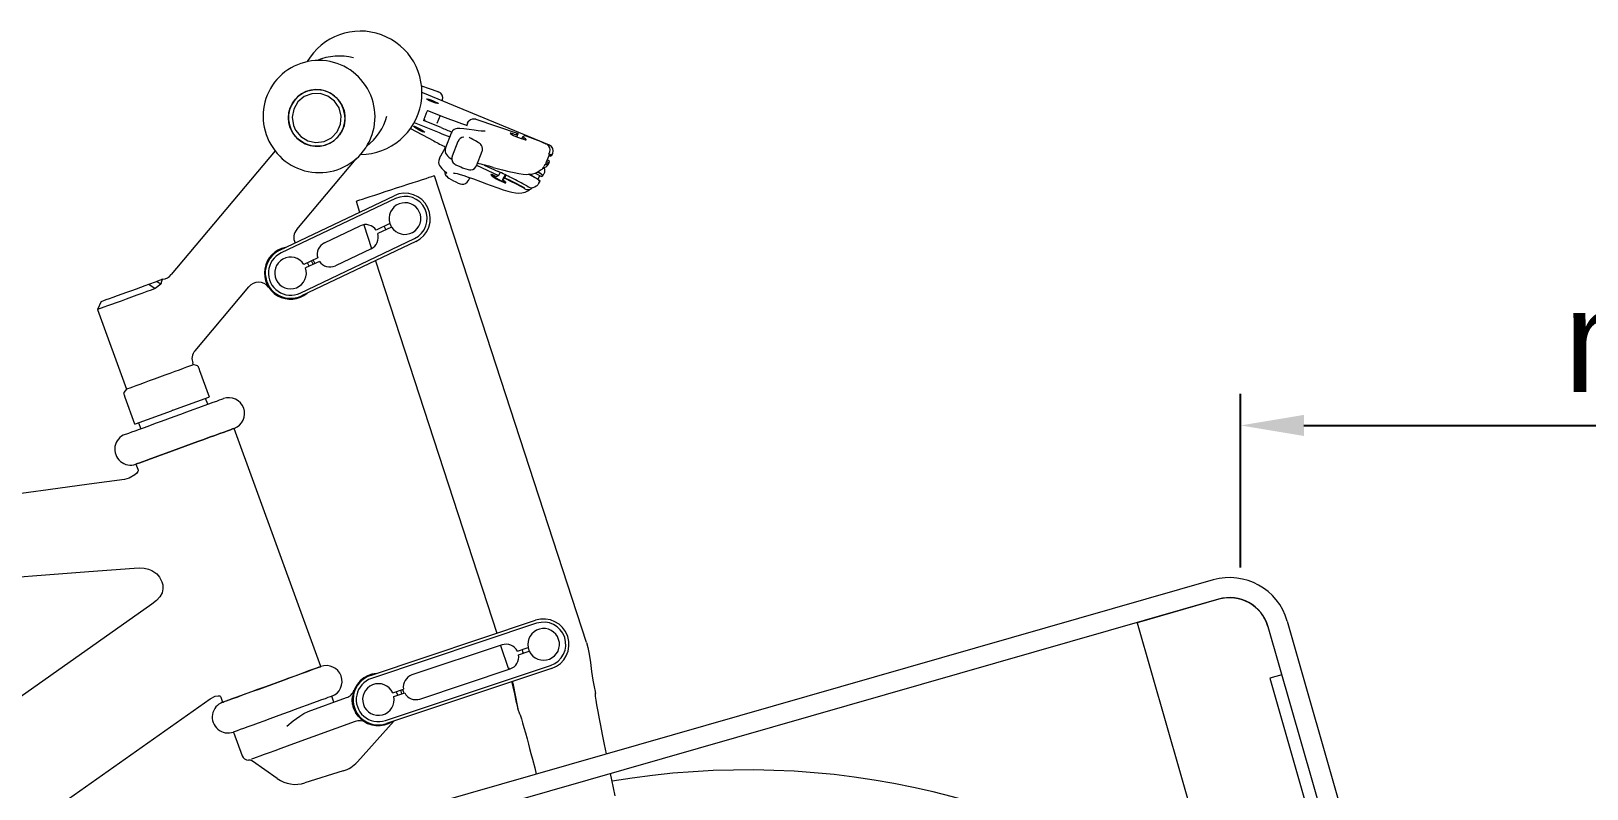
# Model space of a CAD drawing. Header units: inches. Extents: x -32 to 121, y -2 to 108.
# Drawn here: x 10.48 to 35.03, y 91.87 to 103.83 of the extents above; entities that cross this region are included whole.
import ezdxf

# ---------------------------------------------------------------- set-up
doc = ezdxf.new("R2010")
doc.units = ezdxf.units.IN
doc.layers.add('ZANO_R', color=7, linetype='Continuous', lineweight=0)
doc.layers.add('ZANO_W', color=1, linetype='Continuous', lineweight=0)
doc.styles.get("Standard").update_dxf_attribs({"font": 'arial.ttf'})
doc.dimstyles.new('amerykanie', dxfattribs={"dimtxt": 50, "dimasz": 50, "dimexe": 0.5, "dimexo": 0.5, "dimgap": 1, "dimtad": 1, "dimdec": 0, "dimzin": 0, "dimlunit": 5, "dimtxsty": 'Standard', "dimcen": 0.09, "dimclrd": 1, "dimclre": 1, "dimclrt": 1, "dimazin": 0, "dimtfac": 1, "dimtdec": 0, "dimtmove": 0, "dimatfit": 3, "dimfxl": 1, "dimtzin": 0, "dimarcsym": 1})

# ---------------------------------------------------------------- blocks, each defined once
blk = doc.blocks.new('*D394')
at = {"layer": 'ZANO_W', "color": 1, "lineweight": -2}
for p, q in [((29.566, 95.364), (29.566, 98.105)), ((48.467, 95.364), (48.467, 98.105)), ((30.566, 97.605), (47.467, 97.605))]:
    blk.add_line(p, q, dxfattribs=at)
at = {"layer": 'ZANO_W', "color": 1}
for points in [[(30.566, 97.771), (30.566, 97.438), (29.566, 97.605)], [(47.467, 97.438), (47.467, 97.771), (48.467, 97.605)]]:
    blk.add_solid(points, dxfattribs=at)
at = {"layer": 'ZANO_W', "color": 1, "insert": (39.017, 98.934), "char_height": 1.625, "attachment_point": 5}
blk.add_mtext('min. 500', dxfattribs=at)

msp = doc.modelspace()

# ---------------------------------------------------------------- linework, layer by layer
at = {"layer": 'ZANO_R', "color": 253}
for p, q in [((16.63827, 102.96564), (16.76018, 102.92226)), ((18.65777, 102.02797), (16.65955, 102.85314)), ((16.9656, 102.72676), (16.97076, 102.74125)), ((16.52369, 102.38244), (16.91757, 102.22467)), ((16.66998, 102.41515), (16.69957, 102.43223)), ((16.94803, 102.30378), (16.66998, 102.41515)), ((16.71502, 102.5299), (16.68737, 102.46069)), ((16.73449, 102.57663), (17.01254, 102.46526)), ((16.93212, 102.49747), (16.88025, 102.36761)), ((17.4959, 102.43526), (18.16545, 102.2111)), ((16.46709, 102.29242), (16.83272, 102.09453)), ((17.10813, 102.21825), (17.01598, 101.98756)), ((17.1106, 102.21727), (17.11093, 102.21858)), ((17.36807, 102.37345), (17.35517, 102.34115)), ((18.16545, 102.2111), (18.14023, 102.19536)), ((18.14391, 102.15717), (18.16545, 102.2111)), ((18.23194, 102.15702), (18.22047, 102.12829)), ((18.23244, 102.15758), (18.26415, 102.17737)), ((14.32809, 101.93872), (12.68824, 99.98443)), ((16.985, 101.93678), (16.91988, 101.81663)), ((17.01848, 101.99869), (16.985, 101.93678)), ((17.01894, 101.98782), (17.01859, 101.98652)), ((17.21549, 102.08512), (17.12334, 101.85442)), ((17.50566, 101.70155), (17.59781, 101.93224)), ((18.5988, 102.04962), (18.60417, 102.04742)), ((18.65067, 101.88759), (18.66357, 101.91989)), ((18.69863, 101.86388), (18.71245, 101.89848)), ((14.67258, 100.69681), (15.60822, 101.81186)), ((16.92204, 101.81547), (16.92244, 101.81695)), ((17.11992, 101.85457), (17.1217, 101.84568)), ((17.50904, 101.71), (17.85551, 101.54989)), ((17.63038, 101.71433), (17.84749, 101.61399)), ((18.58431, 101.72149), (18.57141, 101.6892)), ((18.57943, 101.67269), (18.57635, 101.67099)), ((18.57943, 101.67269), (18.60509, 101.68751)), ((18.58445, 101.72158), (18.58431, 101.72149)), ((18.65928, 101.88303), (18.59914, 101.73248)), ((18.60092, 101.73693), (18.62867, 101.72554)), ((18.61474, 101.77153), (18.6425, 101.76014)), ((18.62159, 101.72145), (18.62867, 101.72554)), ((18.62867, 101.72554), (18.6425, 101.76014)), ((18.6425, 101.76014), (18.66107, 101.77086)), ((18.64794, 101.737), (18.66177, 101.7716)), ((18.65067, 101.88759), (18.65081, 101.88768)), ((18.6516, 101.86381), (18.67936, 101.85242)), ((18.67936, 101.85242), (18.69318, 101.88702)), ((18.69793, 101.86314), (18.67936, 101.85242)), ((18.6861, 101.88293), (18.69318, 101.88702)), ((18.69863, 101.86388), (18.69793, 101.86314)), ((19.24147, 94.17892), (16.8424, 101.5458)), ((17.37835, 101.46405), (17.39101, 101.48741)), ((17.3932, 101.49123), (17.40567, 101.51429)), ((17.85551, 101.54989), (17.83023, 101.53402)), ((17.88161, 101.59804), (17.85551, 101.54989)), ((17.85935, 101.55655), (17.85902, 101.55635)), ((17.85917, 101.55663), (17.85935, 101.55655)), ((17.88175, 101.59797), (17.85935, 101.55655)), ((17.95822, 101.56122), (17.91709, 101.48532)), ((17.91755, 101.48579), (17.94934, 101.50575)), ((17.94934, 101.50575), (17.97501, 101.55311)), ((18.43315, 101.5095), (18.32813, 101.56792)), ((18.4353, 101.51338), (18.33649, 101.56814)), ((18.43441, 101.58762), (18.53543, 101.53173)), ((18.48045, 101.59677), (18.46878, 101.60326)), ((18.48256, 101.60076), (18.47342, 101.60583)), ((18.47814, 101.48782), (18.50966, 101.54599)), ((18.47815, 101.48781), (18.50962, 101.54601)), ((18.48962, 101.4231), (18.49024, 101.42424)), ((18.49017, 101.42411), (18.49215, 101.42761)), ((18.49215, 101.42761), (18.50988, 101.46038)), ((18.49864, 101.62127), (18.53009, 101.6409)), ((18.53543, 101.53173), (18.55401, 101.54245)), ((18.55465, 101.54309), (18.57239, 101.57581)), ((18.57239, 101.57581), (18.57423, 101.57939)), ((18.57423, 101.57939), (18.57485, 101.58053)), ((14.40207, 100.37127), (16.20748, 101.23039)), ((16.22896, 101.18526), (14.42355, 100.32613)), ((18.26673, 101.34117), (18.27181, 101.33836)), ((18.29985, 101.38343), (18.32712, 101.36834)), ((18.37467, 101.34248), (18.37484, 101.34258)), ((18.42605, 101.36934), (18.45171, 101.38415)), ((15.60666, 101.14338), (15.66274, 100.97117)), ((15.10859, 100.48605), (15.67279, 100.75453)), ((15.72776, 100.77152), (15.85001, 100.39611)), ((16.14238, 100.78978), (15.92431, 100.68601)), ((16.16815, 100.73561), (15.95008, 100.63184)), ((16.05164, 100.7466), (16.07741, 100.69243)), ((14.72424, 99.69424), (16.52966, 100.55336)), ((16.55113, 100.50823), (14.74572, 99.6491)), ((15.00312, 100.24765), (14.78505, 100.14388)), ((15.02889, 100.19349), (14.81083, 100.08972)), ((14.86746, 100.11703), (14.8418, 100.17089)), ((14.93322, 100.14097), (14.90523, 100.20107)), ((14.93239, 100.21399), (14.95816, 100.15983)), ((15.84461, 100.39344), (15.28042, 100.12497)), ((15.91247, 100.20432), (17.82706, 94.32515)), ((12.33544, 99.83377), (12.45803, 99.87839)), ((12.33544, 99.83377), (12.43779, 99.76463)), ((12.52531, 99.83195), (12.43779, 99.76463)), ((12.52531, 99.83195), (12.45803, 99.87839)), ((13.06556, 98.78164), (13.91483, 99.79375)), ((11.58574, 99.5609), (11.52599, 99.43277)), ((11.52599, 99.43277), (11.98212, 98.17955)), ((13.03896, 98.56421), (13.03103, 98.586)), ((13.10284, 98.54724), (13.03896, 98.56421)), ((13.13843, 98.47359), (13.29118, 98.05391)), ((11.98212, 98.17955), (11.94329, 98.12435)), ((11.94548, 98.12283), (11.94549, 98.12281)), ((12.11692, 97.62651), (11.96417, 98.04619)), ((12.71345, 97.84363), (13.28179, 98.05049)), ((13.26666, 97.9386), (13.23247, 98.03254)), ((13.28179, 98.05049), (13.29118, 98.05391)), ((12.12631, 97.62993), (12.69466, 97.83679)), ((12.11692, 97.62651), (12.12631, 97.62993)), ((12.17563, 97.64789), (12.20982, 97.55394)), ((15.05189, 93.801), (13.68422, 97.55865)), ((12.13419, 96.99448), (12.16348, 96.914)), ((12.38488, 94.78419), (1.82122, 87.33534)), ((15.83293, 93.65958), (18.44069, 94.52995)), ((18.45651, 94.48254), (15.84875, 93.61216)), ((17.91132, 94.14249), (16.4889, 93.66773)), ((17.88898, 94.13503), (18.00635, 93.77461)), ((18.15263, 94.04386), (18.32244, 94.10054)), ((18.17162, 93.98696), (18.34143, 94.04364)), ((16.0703, 92.94837), (18.67806, 93.81875)), ((18.69389, 93.77133), (16.08613, 92.90095)), ((16.6155, 93.28842), (18.03792, 93.76318)), ((18.00574, 93.77649), (18.0125, 93.75469)), ((18.01764, 93.78037), (18.02442, 93.75867)), ((13.4721, 93.3186), (13.50186, 93.23684)), ((14.85187, 93.08989), (15.4554, 93.30955)), ((15.25704, 93.23735), (15.22285, 93.33129)), ((15.54503, 93.27717), (15.54979, 93.32683)), ((15.57959, 93.32344), (15.54979, 93.32683)), ((16.18539, 93.38727), (16.35519, 93.44394)), ((16.20438, 93.33037), (16.37418, 93.38705)), ((19.38117, 93.40511), (19.38394, 93.37746)), ((6.93764, 88.80245), (13.30506, 93.29237)), ((15.55, 93.20378), (15.54503, 93.27717)), ((15.64002, 93.0162), (15.59664, 93.07562)), ((18.19382, 93.04703), (18.16394, 93.12323)), ((15.59216, 92.93378), (14.61879, 92.57951)), ((16.21014, 92.94235), (15.62757, 92.29566)), ((15.67558, 92.98122), (15.64002, 93.0162)), ((15.67558, 92.98122), (15.68575, 92.99194)), ((13.67282, 92.76713), (13.80959, 92.39136)), ((14.36437, 92.03213), (13.97159, 92.30784)), ((15.4053, 92.15312), (14.80066, 91.96415))]:
    msp.add_line(p, q, dxfattribs=at)
at = {"layer": 'ZANO_R'}
for p, q in [((29.13237, 95.16669), (-1.41451, 86.40751)), ((29.21916, 94.86402), (-1.32772, 86.10484)), ((29.21996, 94.86124), (27.93362, 94.49239)), ((27.93362, 94.49239), (32.76125, 77.65642)), ((29.99808, 94.43226), (37.84929, 67.05182)), ((30.30075, 94.51905), (38.17685, 67.05182)), ((30.21621, 93.67153), (30.02705, 93.61729)), ((30.02705, 93.61729), (32.19677, 86.05056))]:
    msp.add_line(p, q, dxfattribs=at)
at = {"layer": 'ZANO_R', "color": 253, "flags": 128}
for points in [[(15.34747, 102.71872), (15.3886, 102.64934), (15.41679, 102.5738), (15.43115, 102.49453), (15.43122, 102.41408), (15.41699, 102.33503), (15.38892, 102.25992), (15.34791, 102.19117), (15.29529, 102.13099), (15.23273, 102.08131), (15.16226, 102.04372), (15.08614, 102.01944), (15.00681, 102.00925), (14.92682, 102.01347), (14.84875, 102.03197), (14.7751, 102.06416), (14.70825, 102.109), (14.65033, 102.16504), (14.60322, 102.23049), (14.56842, 102.30324), (14.54706, 102.38096), (14.53981, 102.46114), (14.54692, 102.54122), (14.56816, 102.61861), (14.60283, 102.69083), (14.64984, 102.75555), (14.70766, 102.81071), (14.77445, 102.85452), (14.84804, 102.88557), (14.92608, 102.90288), (15.00606, 102.90587), (15.08541, 102.89446), (15.16157, 102.86902), (15.23211, 102.83035), (15.29475, 102.77971), (15.34747, 102.71872)], [(15.3722, 102.68046), (15.32584, 102.74644), (15.26857, 102.80315), (15.20222, 102.84876), (15.12894, 102.88179), (15.05108, 102.90119), (14.97114, 102.90634), (14.89169, 102.89708), (14.81529, 102.87368), (14.74438, 102.83693), (14.68126, 102.78798), (14.62794, 102.72842), (14.58614, 102.66015), (14.5572, 102.58538), (14.54206, 102.50651), (14.54121, 102.42607), (14.55466, 102.34665), (14.58199, 102.27079), (14.62231, 102.20095), (14.67434, 102.13935), (14.7364, 102.08799), (14.80649, 102.04851), (14.88236, 102.02219), (14.96158, 102.00986), (15.0416, 102.01193), (15.11984, 102.02832), (15.1938, 102.05852), (15.26108, 102.10155), (15.31954, 102.15602), (15.36729, 102.22019), (15.4028, 102.292), (15.42493, 102.36913), (15.43296, 102.44911), (15.42664, 102.52937), (15.40617, 102.60732), (15.3722, 102.68046)], [(16.76018, 102.92226), (16.8082, 102.90518), (16.85006, 102.89029), (16.88251, 102.87875), (16.90305, 102.87144), (16.91008, 102.86894)], [(14.65204, 102.26467), (14.73508, 102.16396), (14.84648, 102.09636), (14.97357, 102.06913), (15.10325, 102.08587), (15.21813, 102.14419), (15.30813, 102.23871), (15.36087, 102.35657), (15.37212, 102.48705), (15.33942, 102.61424), (15.26768, 102.72259), (15.16305, 102.80225), (15.03989, 102.84239), (14.90908, 102.83955), (14.78811, 102.79342), (14.68925, 102.70959), (14.6241, 102.59743), (14.59946, 102.46958), (14.61865, 102.33934), (14.65204, 102.26467)], [(16.65952, 102.85308), (16.65857, 102.85353), (16.65663, 102.85391), (16.65646, 102.85375)], [(16.90273, 102.68343), (16.89113, 102.68365), (16.86732, 102.68957), (16.83491, 102.7003), (16.79883, 102.71421), (16.76458, 102.72917), (16.73738, 102.74292), (16.72136, 102.75334), (16.71896, 102.75887), (16.73055, 102.75865), (16.75437, 102.75273), (16.78678, 102.74199), (16.82286, 102.72809), (16.85711, 102.71312), (16.88431, 102.69939), (16.90033, 102.68896), (16.90273, 102.68343)], [(17.36807, 102.37345), (17.38391, 102.40034), (17.3893, 102.40649)], [(16.6904, 102.23046), (16.67918, 102.23146), (16.65642, 102.23965), (16.62559, 102.25376), (16.59138, 102.27165), (16.55901, 102.2906), (16.53339, 102.30772), (16.51842, 102.32041), (16.5164, 102.32672), (16.52762, 102.32571), (16.55038, 102.31753), (16.58121, 102.30342), (16.61541, 102.28553), (16.64779, 102.26658), (16.67341, 102.24946), (16.68838, 102.23678), (16.6904, 102.23046)], [(17.6431, 102.24794), (17.64281, 102.24793), (17.63357, 102.24723), (17.61357, 102.24729), (17.58085, 102.24942), (17.53385, 102.25463), (17.47083, 102.26368), (17.39074, 102.27616), (17.30918, 102.28718), (17.243, 102.29144), (17.20524, 102.289), (17.18265, 102.28402), (17.15621, 102.27235), (17.13161, 102.25255), (17.11253, 102.22422), (17.11102, 102.21855)], [(17.59609, 101.93245), (17.60157, 101.94498), (17.60429, 101.97686), (17.59887, 102.00288), (17.58887, 102.02361), (17.57674, 102.0394), (17.56432, 102.05098), (17.55209, 102.0599), (17.53362, 102.07106), (17.49118, 102.09357), (17.45173, 102.11481), (17.42297, 102.1314), (17.4043, 102.14363), (17.39422, 102.15133), (17.39342, 102.152)], [(18.10349, 102.20282), (18.07113, 102.21219), (18.04923, 102.21628), (18.0402, 102.21464), (18.04503, 102.20745), (18.06318, 102.19551), (18.09267, 102.18011), (18.13026, 102.16296), (18.17183, 102.14593), (18.2128, 102.13089), (18.2487, 102.11949), (18.27557, 102.11298), (18.29047, 102.11209), (18.29177, 102.1169), (18.27931, 102.12688), (18.25448, 102.14095)], [(18.23244, 102.15758), (18.23187, 102.15671), (18.2323, 102.15546), (18.23371, 102.15382), (18.23609, 102.15184), (18.23941, 102.14953), (18.24362, 102.14691), (18.24866, 102.14404), (18.25448, 102.14095)], [(17.01886, 101.98784), (17.01077, 101.95748), (17.01255, 101.92612), (17.02097, 101.9004), (17.0332, 101.87931), (17.04886, 101.86048), (17.07158, 101.83976), (17.11005, 101.81142), (17.11745, 101.80612)], [(16.92264, 101.81687), (16.91094, 101.78691), (16.9091, 101.75524), (16.91455, 101.72825), (16.92456, 101.70509), (16.93878, 101.68319), (16.96109, 101.65751), (16.9983, 101.62238), (17.02271, 101.59963), (17.03601, 101.58639), (17.04166, 101.58013), (17.04158, 101.58029)], [(17.12437, 101.85472), (17.11688, 101.82939), (17.11761, 101.79965), (17.12936, 101.76685), (17.14081, 101.7505), (17.15397, 101.73745), (17.16691, 101.72783), (17.18408, 101.7176), (17.21734, 101.70105), (17.25789, 101.6832), (17.2865, 101.67176)], [(17.2865, 101.67176), (17.30007, 101.66633), (17.33894, 101.6525), (17.3738, 101.6423), (17.39506, 101.63834), (17.41878, 101.63785), (17.44803, 101.64462), (17.47403, 101.65952), (17.49589, 101.68339), (17.50393, 101.70176)], [(17.7692, 101.67703), (17.77124, 101.67649), (17.91841, 101.63807), (18.01972, 101.61295), (18.10468, 101.59371), (18.17543, 101.58004), (18.24187, 101.57074), (18.29638, 101.56706), (18.34842, 101.56846), (18.39887, 101.57649), (18.43519, 101.58786), (18.46588, 101.60166), (18.4916, 101.61585), (18.49863, 101.62034)], [(18.5546, 101.66326), (18.5629, 101.66504), (18.57943, 101.67269)], [(15.60666, 101.14338), (15.61325, 101.14552), (15.63286, 101.15191), (15.66508, 101.1624), (15.70923, 101.17678), (15.76436, 101.19473), (15.8293, 101.21588), (15.90266, 101.23977), (15.98288, 101.26589), (16.06825, 101.2937), (16.15695, 101.32258), (16.2471, 101.35194), (16.33676, 101.38114), (16.42403, 101.40956), (16.50704, 101.43659), (16.58404, 101.46167), (16.65338, 101.48425), (16.71357, 101.50385), (16.76334, 101.52006), (16.80163, 101.53253), (16.82762, 101.54099), (16.84075, 101.54527), (16.8424, 101.5458)], [(17.005, 101.61614), (17.00603, 101.59259), (17.01487, 101.56655), (17.02536, 101.5496), (17.03728, 101.5361), (17.05053, 101.52451), (17.0722, 101.50893), (17.10568, 101.48795), (17.14518, 101.46539), (17.16918, 101.45278)], [(17.14241, 101.58849), (17.14291, 101.58846), (17.15248, 101.58782), (17.17266, 101.58488), (17.20484, 101.57812), (17.25172, 101.56557), (17.30657, 101.54856), (17.37602, 101.52498), (17.46221, 101.49391), (17.5711, 101.45323), (17.66669, 101.41722)], [(17.16918, 101.45278), (17.1809, 101.44662), (17.21693, 101.42963), (17.25151, 101.41648), (17.27369, 101.41162), (17.30587, 101.41224), (17.3357, 101.42231), (17.36112, 101.4411), (17.37715, 101.46404)], [(17.66669, 101.41722), (17.721, 101.39677), (17.8443, 101.35178), (17.93011, 101.32258), (18.00231, 101.3006), (18.06391, 101.28524), (18.12059, 101.27544), (18.1735, 101.27167), (18.22578, 101.27518), (18.27456, 101.2874), (18.30557, 101.30055), (18.33135, 101.31433), (18.34237, 101.32132)], [(17.79504, 101.54476), (17.76419, 101.55734), (17.74319, 101.56336), (17.73435, 101.56213), (17.73864, 101.5538), (17.75558, 101.53928), (17.78333, 101.52017), (17.81883, 101.49856), (17.85819, 101.47682), (17.89708, 101.45734), (17.93125, 101.44225), (17.95694, 101.43322), (17.97133, 101.43124), (17.97284, 101.43651), (17.96131, 101.44847), (17.938, 101.46579)], [(17.91755, 101.48579), (17.91695, 101.48486), (17.91729, 101.48343), (17.91857, 101.48152), (17.92077, 101.47915), (17.92386, 101.47635), (17.9278, 101.47316), (17.93254, 101.46963), (17.938, 101.46579)], [(18.37571, 101.34827), (18.38249, 101.35163), (18.38798, 101.35663)], [(16.14238, 100.78978), (16.1564, 100.7563), (16.16815, 100.73561)], [(12.43779, 99.76463), (12.37545, 99.74194), (12.30502, 99.71631), (12.22828, 99.68838), (12.14716, 99.65886), (12.06371, 99.62848), (11.98003, 99.59802), (11.89821, 99.56825), (11.82033, 99.5399), (11.74834, 99.5137), (11.68406, 99.4903), (11.6291, 99.4703), (11.58486, 99.45419), (11.55243, 99.44239), (11.53264, 99.43519), (11.52599, 99.43277)], [(11.58574, 99.5609), (11.58743, 99.56151), (11.60087, 99.56641), (11.62735, 99.57604), (11.66603, 99.59012), (11.71571, 99.60821), (11.77485, 99.62973), (11.84162, 99.65403), (11.91393, 99.68035), (11.98955, 99.70788), (12.06612, 99.73575), (12.14126, 99.7631), (12.21265, 99.78907), (12.27805, 99.81288), (12.33544, 99.83377)], [(12.45803, 99.87839), (12.47643, 99.88508), (12.51877, 99.9005), (12.53711, 99.90717), (12.5371, 99.90717)], [(12.55851, 99.91232), (12.5586, 99.91239), (12.55784, 99.91178), (12.5554, 99.90972), (12.5515, 99.90586), (12.54705, 99.90032), (12.54271, 99.89321), (12.54005, 99.8874), (12.5369, 99.87889), (12.53596, 99.87571), (12.53478, 99.87094), (12.53328, 99.86437), (12.53302, 99.86308), (12.53058, 99.85099), (12.52531, 99.83195)], [(12.5586, 99.91239), (12.54785, 99.90978), (12.53711, 99.90717)], [(11.98212, 98.17955), (11.98863, 98.18192), (12.00798, 98.18896), (12.03972, 98.20051), (12.08304, 98.21628), (12.13689, 98.23588), (12.19994, 98.25883), (12.27064, 98.28456), (12.34725, 98.31245), (12.42788, 98.34179), (12.51054, 98.37188), (12.5932, 98.40197), (12.67383, 98.43131), (12.75044, 98.4592), (12.82114, 98.48493), (12.88419, 98.50788), (12.93804, 98.52748), (12.98137, 98.54325), (13.0131, 98.5548), (13.03245, 98.56184), (13.03896, 98.56421), (13.03896, 98.56421)], [(13.1027, 98.54668), (13.10252, 98.54721), (13.10259, 98.547)], [(13.11618, 98.53472), (13.11731, 98.53163), (13.12489, 98.51079), (13.13843, 98.47359)], [(11.96417, 98.04619), (11.9508, 98.08293), (11.94304, 98.10423), (11.9429, 98.10463)], [(11.96323, 97.46419), (11.96986, 97.46661), (11.98964, 97.4738), (12.02222, 97.48566), (12.06706, 97.50198), (12.12338, 97.52248), (12.19022, 97.54681), (12.26644, 97.57455), (12.35074, 97.60523), (12.44166, 97.63832), (12.53765, 97.67326), (12.63708, 97.70945), (12.73824, 97.74627), (12.8394, 97.78309), (12.93883, 97.81928), (13.03483, 97.85422), (13.12575, 97.88731), (13.21004, 97.91799), (13.28626, 97.94573), (13.3531, 97.97006), (13.40943, 97.99056), (13.45426, 98.00688), (13.48685, 98.01874), (13.50663, 98.02594), (13.51326, 98.02835)], [(12.13419, 96.99448), (12.14082, 96.9969), (12.16059, 97.00409), (12.19318, 97.01596), (12.23802, 97.03227), (12.29434, 97.05278), (12.36118, 97.0771), (12.4374, 97.10485), (12.52169, 97.13552), (12.61262, 97.16862), (12.70861, 97.20356), (12.80804, 97.23975), (12.9092, 97.27657), (13.01036, 97.31339), (13.10979, 97.34958), (13.20579, 97.38452), (13.29671, 97.41761), (13.381, 97.44829), (13.45722, 97.47603), (13.52406, 97.50036), (13.58038, 97.52086), (13.62522, 97.53718), (13.65781, 97.54904), (13.67759, 97.55623), (13.68422, 97.55865)], [(13.68422, 97.55865), (13.67759, 97.55623), (13.65781, 97.54904), (13.62522, 97.53718), (13.58038, 97.52086), (13.52406, 97.50036), (13.45722, 97.47603), (13.381, 97.44829), (13.29671, 97.41761), (13.20579, 97.38452), (13.10979, 97.34958), (13.01036, 97.31339), (12.9092, 97.27657), (12.80804, 97.23975), (12.70861, 97.20356), (12.61262, 97.16862), (12.52169, 97.13552), (12.4374, 97.10485), (12.36118, 97.0771), (12.29434, 97.05278), (12.23802, 97.03227), (12.19318, 97.01596), (12.16059, 97.00409), (12.14082, 96.9969), (12.13419, 96.99448)], [(11.95118, 96.75355), (11.39714, 96.67665), (10.74734, 96.58802), (10.12702, 96.50501)], [(12.16301, 96.9153), (12.16782, 96.89793), (12.16789, 96.88812), (12.16524, 96.87735), (12.14943, 96.8528), (12.11839, 96.82531), (12.0275, 96.77465), (11.95117, 96.75344)], [(9.76032, 95.17425), (10.57125, 95.23816), (11.39146, 95.3001), (12.10357, 95.35172)], [(12.10354, 95.35185), (12.18838, 95.35622), (12.26417, 95.35261), (12.32959, 95.33942), (12.38415, 95.31833), (12.46239, 95.2643), (12.50735, 95.21142), (12.54363, 95.13851), (12.55597, 95.0879), (12.55839, 95.02921), (12.54567, 94.96543), (12.51303, 94.90094), (12.45802, 94.8401), (12.38375, 94.7834)], [(18.22712, 94.06872), (18.23615, 94.03763), (18.24611, 94.01183)], [(18.32244, 94.10054), (18.32381, 94.09426), (18.34143, 94.04364)], [(19.24147, 94.17892), (19.26474, 94.10008), (19.28632, 93.99521), (19.30612, 93.86337), (19.32496, 93.72086), (19.3446, 93.58431), (19.36407, 93.47952), (19.38117, 93.40511)], [(13.50186, 93.23684), (13.50849, 93.23925), (13.52827, 93.24645), (13.56085, 93.25831), (13.60569, 93.27463), (13.66201, 93.29513), (13.72886, 93.31946), (13.80507, 93.3472), (13.88937, 93.37788), (13.98029, 93.41097), (14.07628, 93.44591), (14.17571, 93.4821), (14.27687, 93.51892), (14.37803, 93.55574), (14.47746, 93.59193), (14.57346, 93.62687), (14.66438, 93.65996), (14.74867, 93.69064), (14.82489, 93.71838), (14.89173, 93.74271), (14.94806, 93.76321), (14.99289, 93.77953), (15.02548, 93.79139), (15.04526, 93.79859), (15.05189, 93.801)], [(15.05189, 93.801), (15.05141, 93.80082), (15.04121, 93.79712), (15.01794, 93.78864), (14.98198, 93.77556), (14.93396, 93.75808), (14.8747, 93.73651), (14.80521, 93.71122), (14.72668, 93.68263), (14.64046, 93.65125), (14.54801, 93.61761), (14.45092, 93.58227), (14.35086, 93.54585), (14.24953, 93.50896), (14.14866, 93.47226), (14.04999, 93.43634), (13.95521, 93.40184), (13.86592, 93.36934), (13.78367, 93.33941), (13.70986, 93.31254), (13.64575, 93.28921), (13.59244, 93.2698), (13.55083, 93.25466), (13.52166, 93.24404), (13.5054, 93.23813), (13.50186, 93.23684)], [(18.00574, 93.77649), (18.01761, 93.78036), (18.01761, 93.78036)], [(13.30504, 93.29235), (13.38608, 93.3317), (13.4332, 93.34094), (13.44693, 93.34037), (13.45868, 93.33677), (13.46334, 93.33358), (13.46703, 93.32941), (13.4721, 93.31859)], [(15.22285, 93.33129), (15.21622, 93.32888), (15.19644, 93.32168), (15.16385, 93.30982), (15.11902, 93.2935), (15.06269, 93.27301), (14.99585, 93.24867), (14.91963, 93.22094), (14.83534, 93.19025), (14.74442, 93.15716), (14.64842, 93.12222), (14.54899, 93.08603), (14.44783, 93.04921), (14.34667, 93.0124), (14.24724, 92.9762), (14.15125, 92.94127), (14.06032, 92.90817), (13.97603, 92.87749), (13.89981, 92.84975), (13.83297, 92.82542), (13.77665, 92.80492), (13.73181, 92.7886), (13.69923, 92.77674), (13.67945, 92.76954), (13.67282, 92.76713)], [(16.26399, 93.35027), (16.25309, 93.38712), (16.245, 93.40717)], [(16.33062, 93.37251), (16.31885, 93.41105), (16.31163, 93.4294)], [(16.34016, 93.43892), (16.35839, 93.38495), (16.35915, 93.38203)], [(19.55856, 92.42144), (19.52804, 92.5719), (19.49718, 92.72608), (19.46836, 92.87253), (19.44799, 92.97781), (19.42704, 93.08905), (19.4076, 93.1974), (19.39515, 93.27054), (19.38594, 93.33076), (19.38336, 93.37082), (19.38476, 93.38698)], [(14.51622, 92.86133), (14.5171, 92.86205), (14.61714, 92.94256), (14.72062, 93.0188), (14.78488, 93.05861), (14.85187, 93.08989)], [(18.18976, 93.04756), (18.19044, 93.04942), (18.20156, 93.02426), (18.21617, 92.97719), (18.23504, 92.91277), (18.25687, 92.83619), (18.27951, 92.75454), (18.30501, 92.66065), (18.32708, 92.57836), (18.34604, 92.50709), (18.36682, 92.42851), (18.39013, 92.3398), (18.42595, 92.20261), (18.45152, 92.10401)], [(14.61879, 92.57951), (14.51783, 92.54276), (14.41909, 92.50682), (14.32477, 92.47249), (14.23695, 92.44053), (14.15756, 92.41163), (14.08837, 92.38645), (14.0309, 92.36553), (13.98642, 92.34934), (13.95591, 92.33824)], [(19.69531, 91.75935), (19.64217, 92.01537), (19.62217, 92.11213)]]:
    msp.add_lwpolyline(points, dxfattribs=at)
at = {"layer": 'ZANO_R', "color": 253}
for centre, radius, start, end in [((15.67429, 102.85449), 0.97246, 270.271697, 149.71078), ((15.02092, 102.4837), 0.88089, 29.659331, 210.340577), ((15.33539, 102.54545), 0.88785, 75.006291, 112.736301), ((15.02616, 102.47463), 0.88089, 209.659596, 30.340312), ((16.87657, 102.77475), 0.09997, 340.417514, 70.417514), ((15.24084, 102.71484), 0.88368, 307.240417, 344.917079), ((19.44317, 108.51081), 6.51588, 248.097272, 251.367097), ((17.46522, 102.33705), 0.10289, 72.64726, 137.554004), ((16.83005, 102.69776), 0.48315, 230.175705, 253.113238), ((18.78404, 106.8582), 4.99533, 248.059549, 250.116954), ((19.55928, 108.81922), 7.01924, 248.16014, 249.678234), ((17.31313, 102.04942), 0.10309, 93.744898, 159.564633), ((18.13911, 102.28407), 0.08871, 246.330989, 270.724959), ((15.9163, 95.52457), 7.05493, 67.651992, 70.561413), ((19.23479, 106.5216), 5.03675, 241.516332, 243.91486), ((18.57084, 101.95333), 0.09857, 340.167144, 55.6991), ((18.61961, 101.93557), 0.09997, 338.224571, 67.561718), ((15.14745, 92.02519), 10.00157, 74.803334, 76.269399), ((18.48724, 101.7215), 0.09016, 297.937073, 339.006567), ((18.48692, 101.62809), 0.09997, 331.595798, 25.647288), ((18.6072, 101.78017), 0.06046, 247.445551, 283.774268), ((18.55511, 101.77409), 0.09997, 300, 338.224571), ((18.60634, 101.73104), 0.06768, 36.043499, 74.352023), ((18.67146, 101.92872), 0.04807, 244.546795, 287.726484), ((18.17671, 102.09331), 0.68443, 230.752481, 252.357094), ((17.83457, 101.61127), 0.07737, 239.274408, 266.786545), ((15.25899, 96.02218), 6.16187, 62.942608, 65.160171), ((15.13158, 95.68336), 6.46839, 61.00802, 64.175272), ((14.94904, 95.33305), 6.87065, 61.091346, 64.073107), ((14.94529, 95.34725), 6.90568, 60.93715, 63.171978), ((18.36482, 101.33692), 0.18561, 39.83476, 68.400105), ((18.36227, 101.33166), 0.19585, 41.090849, 68.105692), ((18.40173, 101.47073), 0.09997, 300, 331.54315), ((18.42426, 101.44372), 0.16304, 37.270858, 69.84135), ((18.40961, 101.41915), 0.19572, 41.081765, 68.114776), ((16.37931, 100.86931), 0.39988, 295.447895, 115.447895), ((16.37931, 100.86931), 0.3499, 295.447895, 115.447895), ((18.31954, 101.42612), 0.10009, 256.129641, 316.924133), ((18.37608, 101.45493), 0.09911, 240.689049, 300.27715), ((16.37931, 100.86931), 0.24993, 212.339998, 198.555792), ((14.81181, 100.57069), 0.18779, 137.83291, 206.672514), ((15.7587, 100.57398), 0.19994, 34.074822, 115.447895), ((15.19451, 100.30551), 0.19994, 115.447895, 196.820968), ((15.7587, 100.57398), 0.19994, 295.447895, 16.820968), ((14.5739, 100.01018), 0.41238, 101.306785, 309.589005), ((14.5739, 100.01018), 0.39988, 115.447895, 295.447895), ((14.5739, 100.01018), 0.3499, 115.447895, 295.447895), ((14.5739, 100.01018), 0.24993, 32.339998, 18.555792), ((15.19451, 100.30551), 0.19994, 214.074822, 295.447895), ((12.54119, 100.09665), 0.18424, 275.369479, 322.753307), ((14.06812, 99.66564), 0.19955, 38.329258, 140.171322), ((13.19837, 98.65791), 0.18105, 137.045542, 203.265226), ((13.09741, 98.52785), 0.01999, 18.980685, 74.893699), ((11.96068, 98.11422), 0.01999, 149.939393, 200.423334), ((13.59874, 97.7935), 0.24993, 290, 110), ((15.28729, 90.74028), 7.55528, 109.917634, 110.069256), ((12.04871, 97.22934), 0.24993, 110, 290), ((18.56729, 94.15064), 0.39988, 288.457144, 108.457144), ((18.56729, 94.15064), 0.24993, 205.349246, 191.565041), ((18.56729, 94.15064), 0.3499, 288.457144, 108.457144), ((17.97462, 93.95283), 0.19994, 27.08407, 108.457144), ((15.13737, 93.56615), 0.24993, 290, 110), ((17.97462, 93.95283), 0.19994, 288.457144, 9.830217), ((15.95953, 93.28027), 0.41238, 94.316033, 173.517064), ((15.95953, 93.28027), 0.39988, 108.457144, 288.457144), ((15.95953, 93.28027), 0.3499, 108.457144, 288.457144), ((16.5522, 93.47808), 0.19994, 108.457144, 189.830217), ((5.14836, 90.48101), 13.28111, 11.475755, 13.414451), ((9.47373, 91.59746), 8.82563, 10.007673, 12.884707), ((15.38701, 93.49743), 0.19994, 290, 339.227195), ((15.95953, 93.28027), 0.24993, 25.349246, 11.565041), ((16.5522, 93.47808), 0.19994, 207.08407, 288.457144), ((13.58734, 93.00198), 0.24993, 110, 290), ((15.95953, 93.28027), 0.41661, 190.579176, 209.420824), ((15.66055, 92.7459), 0.19994, 60.772805, 110), ((15.95953, 93.28027), 0.41238, 226.482936, 302.598254), ((13.90353, 92.42556), 0.09997, 200, 273.142794), ((13.91431, 92.22591), 0.09997, 54.933366, 93.058934), ((13.91429, 92.22625), 0.0997, 54.919951, 68.196969), ((15.25619, 92.63022), 0.49985, 287.35545, 317.985886), ((21.77576, 79.4925), 12.67732, 53.527821, 99.664541), ((14.65155, 92.44125), 0.49985, 234.933366, 287.35545)]:
    msp.add_arc(centre, radius, start, end, dxfattribs=at)
at = {"layer": 'ZANO_R'}
for centre, radius in [((29.39274, 94.25868), 0.9446), ((29.39274, 94.25868), 0.62973), ((29.39354, 94.2559), 0.62973)]:
    msp.add_arc(centre, radius, 16, 106, dxfattribs=at)
at = {"layer": 'ZANO_R', "color": 253}
for centre, major_axis, ratio, start_param, end_param in [((16.7055, 102.47116), (0.05696, 0.13872), 0.08584546, 1.68150172, 2.02133863), ((16.73315, 102.54036), (0.05696, 0.13872), 0.08584546, 1.34166481, 1.68150172), ((18.56731, 101.95514), (-0.05006, 0.08653), 0.99026385, 5.1167802, 5.37392038), ((18.3191, 101.42563), (-0.05005, 0.08654), 0.9902601, 2.11618622, 2.3733264)]:
    msp.add_ellipse(centre, major_axis=major_axis, ratio=ratio, start_param=start_param, end_param=end_param, dxfattribs=at)

# ---------------------------------------------------------------- dimensions: what is measured, and where the dimension line sits
at = {"layer": 'ZANO_W'}
dim = msp.add_linear_dim(base=(48.4672, 97.60468), p1=(29.5663, 94.86403), p2=(48.4672, 94.86403), text='min. 500', dimstyle='amerykanie', override={"dimtxt": 1.625, "dimasz": 1, "dimgap": 0.5, "dimdec": 4, "dimaunit": 1, "dimadec": 1, "dimtdec": 4, "dimtmove": 1, "dimfrac": 2}, dxfattribs=at)
dim.commit()
dim.dimension.update_dxf_attribs({"geometry": '*D394', "text_midpoint": (39.01675, 98.93436)})

doc.saveas('drawing.dxf')
